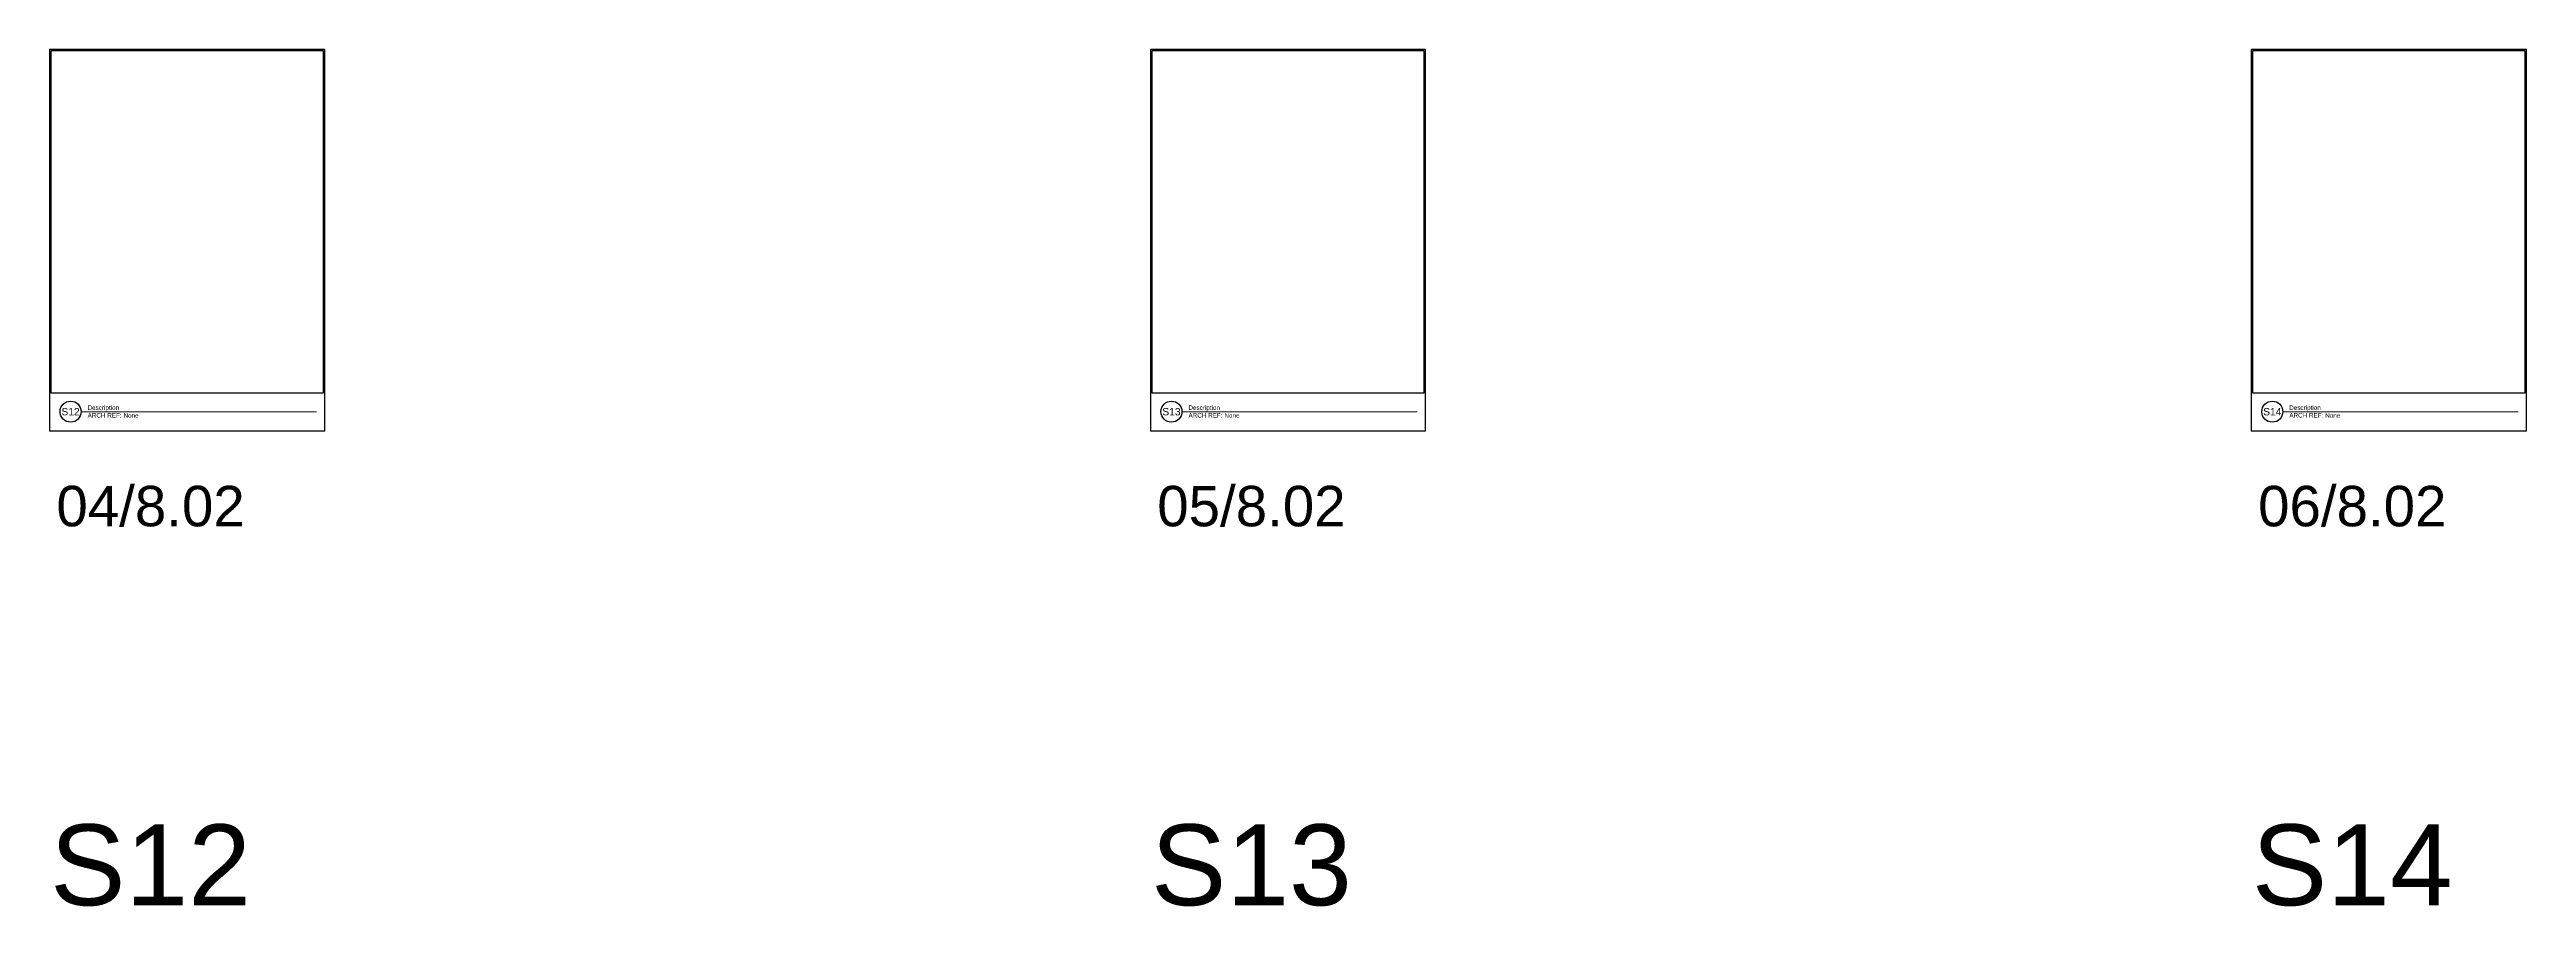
# Model space of a CAD drawing. Header units: inches. Extents: x -301 to 39679, y -468 to 370.
# Drawn here: x 1418.2 to 1712.4, y -416.2 to -314.5 of the extents above; entities that cross this region are included whole.
import ezdxf
from ezdxf.enums import TextEntityAlignment as Align

# ---------------------------------------------------------------- set-up
doc = ezdxf.new("R2010")
doc.units = ezdxf.units.IN
doc.header["$MEASUREMENT"] = 0
doc.layers.get('Defpoints').update_dxf_attribs({"color": 3})
doc.layers.add('NSE-Border', color=156, linetype='Continuous', plot=False)
doc.layers.add('NSE-Detail Border', color=7, linetype='Continuous')
doc.layers.add('NSE-Title', color=51, linetype='Continuous', lineweight=9)
doc.styles.add('004 - NSSM - Standard', font='arial.ttf', dxfattribs={"height": 0.4})
doc.styles.add('008 - NSSM - Standard', font='arial.ttf', dxfattribs={"height": 0.8})
doc.styles.add('048 - NSSM - Standard', font='arial.ttf', dxfattribs={"height": 4.8})
doc.styles.add('096 - NSSM - Standard', font='arial.ttf', dxfattribs={"height": 9.6})

# ---------------------------------------------------------------- blocks, each defined once
blk = doc.blocks.new('*U3')
blk.add_wipeout([(8.13, 1.129), (8.13, 0), (0, 0), (0, 11.313), (8.172, 11.313), (8.172, 0), (8.13, 0), (8.13, 11.271), (0.042, 11.271), (0.042, 1.129)])
at = {"layer": 'Defpoints', "ltscale": 0.0625}
blk.add_lwpolyline([(0.042, 1.129), (8.13, 1.129), (8.13, 11.271), (0.042, 11.271)], close=True, dxfattribs=at)
at = {"layer": 'Defpoints'}
blk.add_circle((0.625, 0.567), 0.312, dxfattribs=at)
at = {"layer": 'NSE-Border', "ltscale": 0.0625}
blk.add_lwpolyline([(0, 0), (8.172, 0), (8.172, 11.313), (0, 11.313)], close=True, dxfattribs=at)
at = {"layer": 'NSE-Title'}
blk.add_line((0.938, 0.567), (7.922, 0.567), dxfattribs=at)
at = {"layer": 'Defpoints', "style": '008 - NSSM - Standard'}
blk.add_attdef('DETAIL_NUMBER', text='', height=0.218, dxfattribs=at).set_placement((0.625, 0.567), align=Align.MIDDLE_CENTER)
at = {"layer": 'NSE-Title', "style": '004 - NSSM - Standard'}
blk.add_text('ARCH REF:', height=0.1341, dxfattribs=at).set_placement((1.636, 0.46), align=Align.MIDDLE_CENTER)
for tag, p in [('DETAIL_DESCRIPTION', (1.129, 0.62)), ('ARCH_REF', (2.197, 0.388))]:
    blk.add_attdef(tag, p, '', height=0.134, dxfattribs=at)

msp = doc.modelspace()

# ---------------------------------------------------------------- block references
at = {"layer": 'NSE-Detail Border', "xscale": 4, "yscale": 4, "zscale": 4}
for p, values in [((1418.20438, -359.75), {'DETAIL_DESCRIPTION': 'Description', 'ARCH_REF': 'None', 'DETAIL_NUMBER': 'S12'}), ((1548.95478, -359.75), {'DETAIL_DESCRIPTION': 'Description', 'ARCH_REF': 'None', 'DETAIL_NUMBER': 'S13'}), ((1679.70518, -359.75), {'DETAIL_DESCRIPTION': 'Description', 'ARCH_REF': 'None', 'DETAIL_NUMBER': 'S14'})]:
    msp.add_blockref('*U3', p, dxfattribs=at).add_auto_attribs(values)

# ---------------------------------------------------------------- texts
at = {"layer": 'Defpoints'}
for s, width, gutter_width, heights, insert, char_height, attachment_point, style in [('04/8.02', 15.7513444, 2, [0], (1430.20438, -366.28629), 4.8, 2, '048 - NSSM - Standard'), ('05/8.02', 15.7513444, 2, [0], (1560.95478, -366.28629), 4.8, 2, '048 - NSSM - Standard'), ('06/8.02', 15.7513444, 2, [4.96371], (1691.70518, -366.28629), 4.8, 2, '048 - NSSM - Standard'), ('S12', 16.3938227, 0.5, [0], (1430.20438, -411.34192), 9.6, 5, '096 - NSSM - Standard'), ('S13', 16.3938227, 0.5, [0], (1560.95478, -411.34192), 9.6, 5, '096 - NSSM - Standard'), ('S14', 16.3938227, 0.5, [0], (1691.70518, -411.34192), 9.6, 5, '096 - NSSM - Standard')]:
    msp.add_mtext_dynamic_manual_height_columns(s, width=width, gutter_width=gutter_width, heights=heights, dxfattribs=dict(at, insert=insert, char_height=char_height, attachment_point=attachment_point, style=style))

doc.saveas('drawing.dxf')
